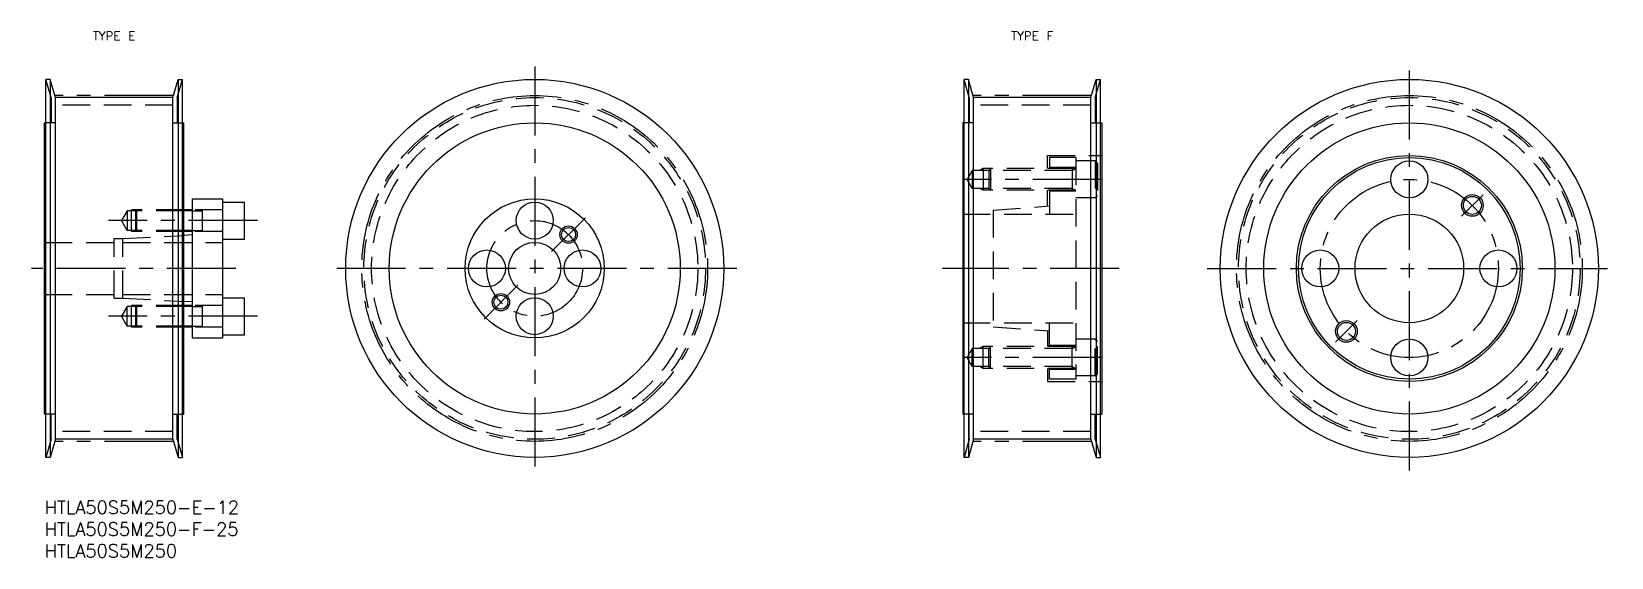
# Model space of a CAD drawing. Extents: x -3 to 361, y -13 to 108.
import ezdxf
from ezdxf.enums import TextEntityAlignment as Align

# ---------------------------------------------------------------- set-up
doc = ezdxf.new("R2010")
doc.units = 0
doc.header["$LTSCALE"] = 0.5
doc.linetypes.add('CENTER', pattern=[50.8, 31.75, -6.35, 6.35, -6.35])
doc.linetypes.add('DASHED', pattern=[19.05, 12.7, -6.35])
for name, color, linetype in [('MSM_CENTER', 1, 'CENTER'), ('MSM_CONTINUOUS', 7, 'CONTINUOUS'), ('MSM_DASHED', 4, 'DASHED'), ('MSM_NARROW', 5, 'CONTINUOUS'), ('MSM_PART_NUMBER', 7, 'CONTINUOUS')]:
    doc.layers.add(name, color=color, linetype=linetype)
doc.styles.add('MISUMI', font='txt.shx')
doc.styles.get("Standard").update_dxf_attribs({"font": 'txt.shx', "height": 3, "bigfont": 'bigfont.shx'})

# ---------------------------------------------------------------- blocks, each defined once
blk = doc.blocks.new('*U2')
at = {"layer": 'MSM_PART_NUMBER'}
blk.add_text('HTLA50S5M250-E-12', height=3, dxfattribs=at).set_placement((0, -3))
blk = doc.blocks.new('*U4')
at = {"layer": 'MSM_PART_NUMBER'}
blk.add_text('HTLA50S5M250-F-25', height=3, dxfattribs=at).set_placement((0, -8))
blk = doc.blocks.new('*U5')
at = {"layer": 'MSM_PART_NUMBER'}
blk.add_text('HTLA50S5M250', height=3, dxfattribs=at).set_placement((0, -13))

msp = doc.modelspace()

# ---------------------------------------------------------------- linework, layer by layer
at = {"layer": 'MSM_CENTER'}
for p, q in [((112.79, 100), (112.79, 7)), ((314.08, 7), (314.08, 100)), ((29.64, 93.29), (2.36, 93.29)), ((240.93, 93.29), (213.65, 93.29)), ((243.29, 74), (211.65, 74)), ((326.1, 65.52), (331.05, 70.47)), ((49, 64.5), (14.7, 64.5)), ((116.68, 57.39), (124.46, 65.17)), ((44, 53.5), (-3, 53.5)), ((159.29, 53.5), (66.29, 53.5)), ((247.33, 53.5), (206.67, 53.5)), ((267.58, 53.5), (360.58, 53.5)), ((101.12, 41.83), (108.9, 49.61)), ((49, 42.5), (14.7, 42.5)), ((302.06, 41.48), (297.11, 36.53)), ((243.29, 33), (211.65, 33)), ((29.64, 13.71), (2.36, 13.71)), ((240.93, 13.71), (213.65, 13.71))]:
    msp.add_line(p, q, dxfattribs=at)
for centre, radius in [((112.79, 53.5), 39.79), ((314.08, 53.5), 39.79), ((314.08, 53.5), 20.5), ((112.79, 53.5), 11)]:
    msp.add_circle(centre, radius, dxfattribs=at)
at = {"layer": 'MSM_CONTINUOUS'}
for p, q in [((0.3, 10), (0.3, 97)), ((1.3, 97), (0.3, 97)), ((1.3, 97), (1.3, 10)), ((2.5, 92.81), (1.3, 97)), ((29.5, 92.81), (30.7, 97)), ((30.7, 97), (30.7, 10)), ((30.7, 97), (31.7, 97)), ((31.7, 10), (31.7, 97)), ((211.59, 10), (211.59, 97)), ((212.59, 97), (211.59, 97)), ((212.59, 97), (212.59, 10)), ((213.79, 92.81), (212.59, 97)), ((240.79, 92.81), (241.99, 97)), ((241.99, 97), (241.99, 10)), ((241.99, 97), (242.99, 97)), ((242.99, 10), (242.99, 97)), ((2.5, 14.19), (2.5, 92.81)), ((29.5, 92.81), (2.5, 92.81)), ((29.5, 14.19), (29.5, 92.81)), ((213.79, 14.19), (213.79, 92.81)), ((240.79, 92.81), (213.79, 92.81)), ((240.79, 14.19), (240.79, 92.81)), ((0, 20), (0, 87)), ((0.3, 87), (0, 87)), ((31.7, 87), (32, 87)), ((32, 20), (32, 87)), ((211.29, 87), (211.29, 20)), ((211.59, 87), (211.29, 87)), ((242.99, 87), (243.29, 87)), ((243.29, 87), (243.29, 20)), ((34, 69.5), (41, 69.5)), ((34, 37.5), (34, 69.5)), ((41, 37.5), (41, 69.5)), ((34, 66.75), (32, 66.75)), ((41, 68.75), (46, 68.75)), ((46, 60.25), (46, 68.75)), ((34, 62.25), (32, 62.25)), ((34, 61.2), (32, 61.09)), ((41, 60.25), (46, 60.25)), ((34, 45.8), (32, 45.91)), ((34, 44.75), (32, 44.75)), ((41, 46.75), (46, 46.75)), ((46, 38.25), (46, 46.75)), ((34, 40.25), (32, 40.25)), ((34, 37.5), (41, 37.5)), ((41, 38.25), (46, 38.25)), ((0.3, 20), (0, 20)), ((31.7, 20), (32, 20)), ((211.59, 20), (211.29, 20)), ((242.99, 20), (243.29, 20)), ((2.5, 14.19), (1.3, 10)), ((29.5, 14.19), (2.5, 14.19)), ((29.5, 14.19), (30.7, 10)), ((213.79, 14.19), (212.59, 10)), ((240.79, 14.19), (213.79, 14.19)), ((240.79, 14.19), (241.99, 10)), ((1.3, 10), (0.3, 10)), ((30.7, 10), (31.7, 10)), ((212.59, 10), (211.59, 10)), ((241.99, 10), (242.99, 10))]:
    msp.add_line(p, q, dxfattribs=at)
for centre, radius in [((112.79, 53.5), 43.5), ((314.08, 53.5), 43.5), ((112.79, 53.5), 33.5), ((314.08, 53.5), 33.5), ((314.08, 53.5), 26), ((314.08, 53.5), 25.5), ((314.08, 74), 4.25), ((112.79, 53.5), 16), ((328.58, 68), 2.07), ((112.79, 64.5), 4.25), ((314.08, 53.5), 12.5), ((120.57, 61.28), 1.62), ((112.79, 53.5), 6), ((101.79, 53.5), 4.25), ((123.79, 53.5), 4.25), ((293.58, 53.5), 4.25), ((334.58, 53.5), 4.25), ((105.01, 45.72), 1.62), ((112.79, 42.5), 4.25), ((299.59, 39), 2.07), ((314.08, 33), 4.25)]:
    msp.add_circle(centre, radius, dxfattribs=at)
at = {"layer": 'MSM_DASHED'}
for p, q in [((1.5, 92.81), (0.3, 97)), ((30.5, 92.81), (31.7, 97)), ((212.79, 92.81), (211.59, 97)), ((241.79, 92.81), (242.99, 97)), ((1.5, 92.81), (1.5, 87)), ((29.5, 91.04), (2.5, 91.04)), ((30.5, 92.81), (30.5, 87)), ((212.79, 92.81), (212.79, 87)), ((240.79, 91.04), (213.79, 91.04)), ((241.79, 92.81), (241.79, 87)), ((2.5, 87), (0.3, 87)), ((29.5, 87), (31.7, 87)), ((213.79, 87), (211.59, 87)), ((240.79, 87), (242.99, 87)), ((216, 76.5), (215.25, 76.07)), ((237.29, 76.5), (216, 76.5)), ((216, 76.5), (216, 71.5)), ((217.72, 76.5), (217.29, 76.07)), ((217.72, 76.5), (217.72, 71.5)), ((230.79, 79.5), (243.29, 79.5)), ((230.79, 76.5), (230.79, 79.5)), ((237.29, 79), (231.29, 79)), ((231.29, 79), (231.29, 76.5)), ((237.29, 76.75), (231.29, 76.75)), ((236.49, 76.5), (236.49, 71.5)), ((236.49, 76.07), (237.24, 76.5)), ((237.29, 79), (237.29, 28)), ((241.79, 78.25), (237.29, 78.25)), ((241.79, 78.25), (241.79, 69.75)), ((241.79, 78.25), (242.29, 77.75)), ((242.29, 77.75), (242.29, 70.25)), ((213.49, 76.07), (212.29, 74)), ((213.49, 71.93), (212.29, 74)), ((217.29, 76.07), (213.49, 76.07)), ((213.49, 76.07), (213.49, 71.93)), ((236.49, 76.07), (217.29, 76.07)), ((217.29, 76.07), (217.29, 71.93)), ((236.49, 71.93), (213.49, 71.93)), ((216, 71.5), (215.25, 71.93)), ((237.29, 71.5), (216, 71.5)), ((217.72, 71.5), (217.29, 71.93)), ((230.79, 67.84), (230.79, 71.5)), ((231.29, 71.5), (231.29, 66)), ((237.29, 71.25), (231.29, 71.25)), ((236.49, 71.93), (237.24, 71.5)), ((241.79, 69.75), (237.29, 69.75)), ((241.79, 69.75), (242.29, 70.25)), ((19, 66.75), (17.7, 64.5)), ((19, 66.75), (19, 62.25)), ((32, 66.75), (19, 66.75)), ((20, 62), (20, 67)), ((32, 67), (20, 67)), ((21.25, 67), (21, 66.75)), ((21, 62.25), (21, 66.75)), ((21.25, 62), (21.25, 67)), ((41, 67), (34, 67)), ((34, 66.75), (36.33, 66.75)), ((36.33, 62), (36.33, 67)), ((211.29, 66), (237.29, 66)), ((218.29, 66.94), (231.29, 67.88)), ((218.29, 66.94), (218.29, 40.06)), ((19, 62.25), (17.7, 64.5)), ((32, 62.25), (19, 62.25)), ((32, 62), (20, 62)), ((21.25, 62), (21, 62.25)), ((34, 62.25), (36.33, 62.25)), ((41, 62), (34, 62)), ((0, 59.5), (16, 59.5)), ((16, 46.65), (16, 60.35)), ((16, 60.35), (18, 60.35)), ((18, 60.35), (32, 61.09)), ((18, 46.65), (18, 60.35)), ((18, 59.5), (41, 59.5)), ((0, 47.5), (16, 47.5)), ((18, 47.5), (41, 47.5)), ((16, 46.65), (18, 46.65)), ((19, 44.75), (17.7, 42.5)), ((18, 46.65), (32, 45.91)), ((32, 44.75), (19, 44.75)), ((19, 40.25), (19, 44.75)), ((20, 40), (20, 45)), ((32, 45), (20, 45)), ((21.25, 45), (21, 44.75)), ((21, 40.25), (21, 44.75)), ((21.25, 40), (21.25, 45)), ((41, 45), (34, 45)), ((34, 44.75), (36.33, 44.75)), ((36.33, 40), (36.33, 45)), ((19, 40.25), (17.7, 42.5)), ((32, 40.25), (19, 40.25)), ((32, 40), (20, 40)), ((21.25, 40), (21, 40.25)), ((34, 40.25), (36.33, 40.25)), ((41, 40), (34, 40)), ((211.29, 41), (237.29, 41)), ((218.29, 40.06), (231.29, 39.13)), ((231.29, 35.5), (231.29, 41)), ((230.79, 39.16), (230.79, 35.5)), ((241.79, 37.25), (237.29, 37.25)), ((241.79, 28.75), (241.79, 37.25)), ((241.79, 37.25), (242.29, 36.75)), ((242.29, 29.25), (242.29, 36.75)), ((213.49, 35.07), (212.29, 33)), ((213.49, 30.93), (212.29, 33)), ((213.49, 30.93), (213.49, 35.07)), ((236.49, 35.07), (213.49, 35.07)), ((216, 35.5), (215.25, 35.07)), ((237.29, 35.5), (216, 35.5)), ((216, 30.5), (216, 35.5)), ((217.72, 35.5), (217.29, 35.07)), ((217.29, 30.93), (217.29, 35.07)), ((217.72, 30.5), (217.72, 35.5)), ((237.29, 35.75), (231.29, 35.75)), ((236.49, 30.5), (236.49, 35.5)), ((236.49, 35.07), (237.24, 35.5)), ((217.29, 30.93), (213.49, 30.93)), ((216, 30.5), (215.25, 30.93)), ((237.29, 30.5), (216, 30.5)), ((236.49, 30.93), (217.29, 30.93)), ((217.72, 30.5), (217.29, 30.93)), ((230.79, 30.5), (230.79, 27.5)), ((231.29, 28), (231.29, 30.5)), ((237.29, 30.25), (231.29, 30.25)), ((236.49, 30.93), (237.24, 30.5)), ((241.79, 28.75), (242.29, 29.25)), ((230.79, 27.5), (243.29, 27.5)), ((237.29, 28), (231.29, 28)), ((241.79, 28.75), (237.29, 28.75)), ((2.5, 20), (0.3, 20)), ((1.5, 14.19), (1.5, 20)), ((29.5, 20), (31.7, 20)), ((30.5, 14.19), (30.5, 20)), ((213.79, 20), (211.59, 20)), ((212.79, 14.19), (212.79, 20)), ((240.79, 20), (242.99, 20)), ((241.79, 14.19), (241.79, 20)), ((29.5, 15.96), (2.5, 15.96)), ((240.79, 15.96), (213.79, 15.96)), ((1.5, 14.19), (0.3, 10)), ((30.5, 14.19), (31.7, 10)), ((212.79, 14.19), (211.59, 10)), ((241.79, 14.19), (242.99, 10))]:
    msp.add_line(p, q, dxfattribs=at)
for centre, radius in [((112.79, 53.5), 39.31), ((112.79, 53.5), 37.54), ((314.08, 53.5), 39.31), ((314.08, 53.5), 37.54)]:
    msp.add_circle(centre, radius, dxfattribs=at)
at = {"layer": 'MSM_NARROW'}
for p, q in [((34, 67), (32, 67)), ((34, 62), (32, 62)), ((34, 45), (32, 45)), ((34, 40), (32, 40))]:
    msp.add_line(p, q, dxfattribs=at)
for centre, radius in [((328.58, 68), 2.5), ((120.57, 61.28), 2), ((105.01, 45.72), 2), ((299.59, 39), 2.5)]:
    msp.add_circle(centre, radius, dxfattribs=at)

# ---------------------------------------------------------------- block references
at = {"layer": 'MSM_CONTINUOUS'}
for name in ['*U2', '*U4', '*U5']:
    msp.add_blockref(name, (0, 0), dxfattribs=at)

# ---------------------------------------------------------------- texts
at = {"layer": 'MSM_PART_NUMBER', "style": 'MISUMI'}
for s, p in [('TYPE E', (16, 107)), ('TYPE F', (227.29, 107))]:
    msp.add_text(s, height=2, dxfattribs=at).set_placement(p, align=Align.MIDDLE_CENTER)

doc.saveas('drawing.dxf')
